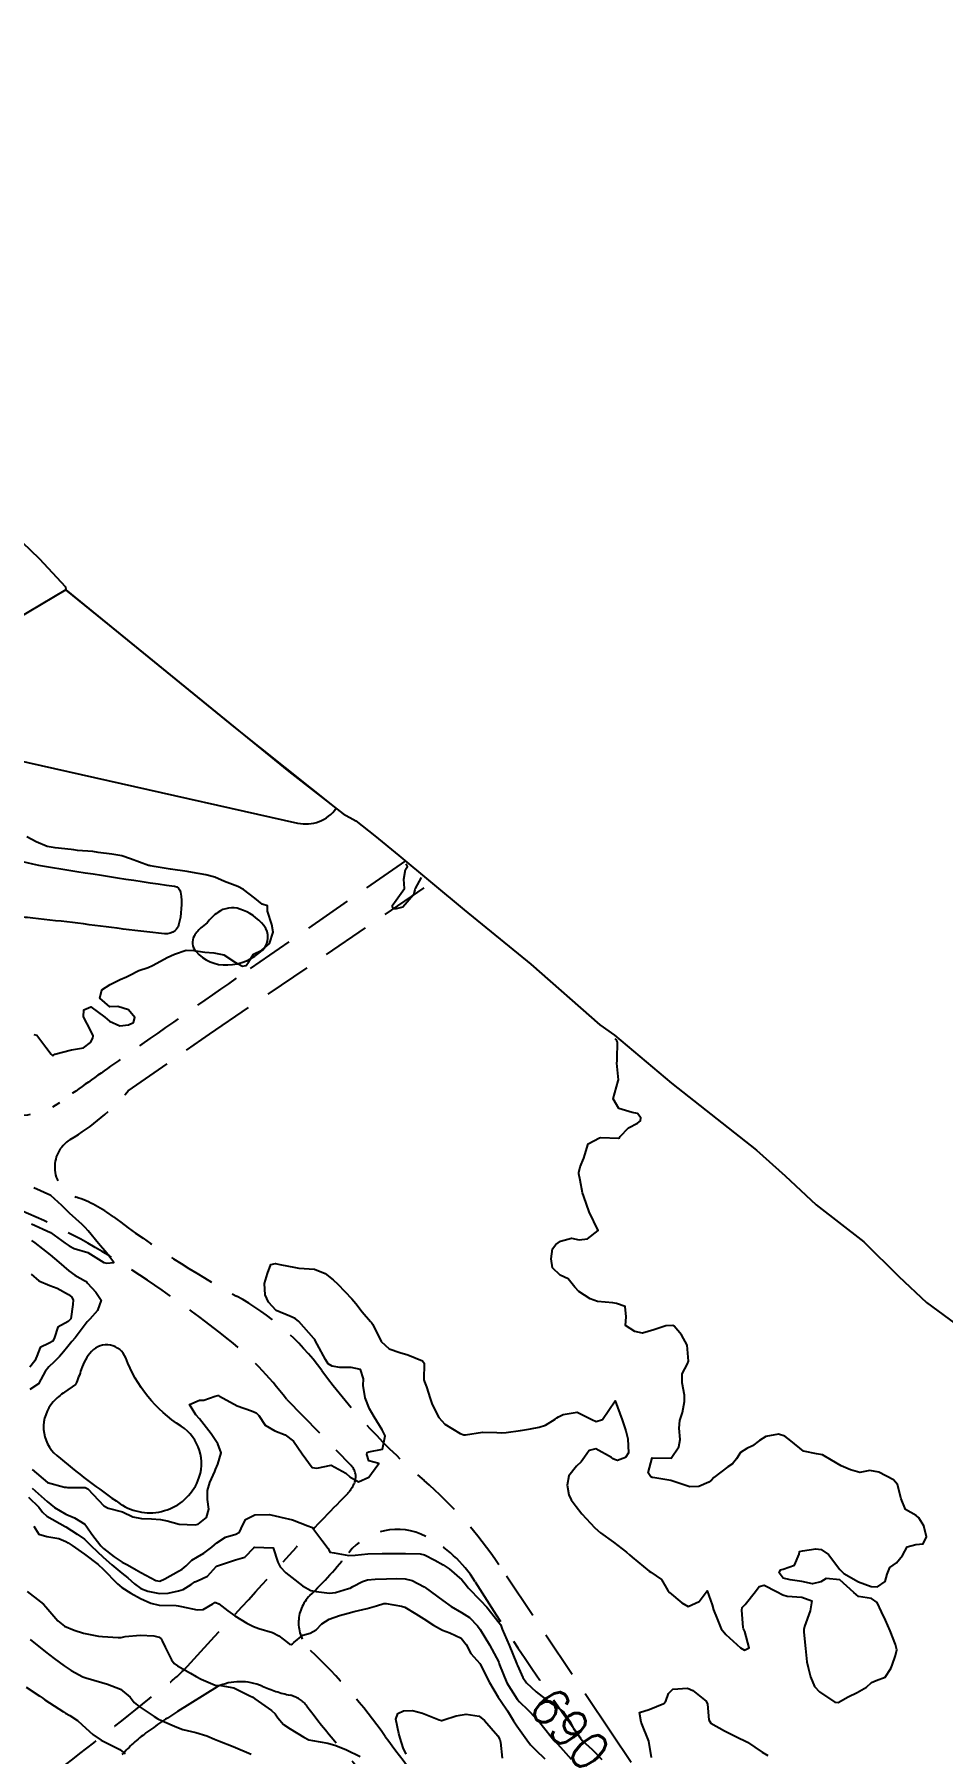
# Model space of a CAD drawing. Header units: metres. Extents: x 298520 to 308411, y 7433745 to 7450750.
# Drawn here: x 301513.3 to 301609.4, y 7442893 to 7443075.1 of the extents above; entities that cross this region are included whole.
import ezdxf
from ezdxf.enums import TextEntityAlignment as Align

# ---------------------------------------------------------------- set-up
doc = ezdxf.new("R2010")
doc.units = ezdxf.units.M
doc.header["$LTSCALE"] = 10
doc.linetypes.add('DASHED', pattern=[0.75, 0.5, -0.25])
for name, color, linetype in [('Area', 45, 'Continuous'), ('Cotas', 45, 'Continuous'), ('Curvas de Nivel 1m', 11, 'Continuous'), ('Curvas de Nivel 5m', 15, 'Continuous'), ('Hidrografia', 140, 'Continuous'), ('Vias Secundárias', 230, 'DASHED')]:
    doc.layers.add(name, color=color, linetype=linetype)
doc.styles.add('Style-STANDARD', font='STANDARD.shx')

msp = doc.modelspace()

# ---------------------------------------------------------------- linework, layer by layer
at = {"layer": 'Area'}
msp.add_polyline3d([(301510.23, 7443022.99, 694.4), (301513.78, 7443019.54, 688.49), (301516.58, 7443016.55, 688.45), (301516.62, 7443016.23, 688.57), (301540.24, 7442996.99, 691.59), (301545.99, 7442992.52, 688.56), (301547.31, 7442991.77, 688.68), (301549.32, 7442990.18, 688.78), (301551.87, 7442988.1, 688.84), (301558.78, 7442982.34, 696.18), (301565.86, 7442976.58, 688.91), (301573.14, 7442970.15, 689.05), (301574.7, 7442969.07, 689.24), (301580.73, 7442963.97, 689.41), (301589.73, 7442956.87, 689.58), (301592.77, 7442954.15, 689.74), (301596.05, 7442951.09, 689.63), (301601.09, 7442947.16, 689.79), (301604.81, 7442943.52, 690.23), (301607.72, 7442940.74, 689.7), (301614.28, 7442935.94, 689.86)], dxfattribs=at)
at = {"layer": 'Curvas de Nivel 1m', "flags": 128}
for points, elevation in [([(301513.23, 7442969.14), (301513.53, 7442969.07), (301514.5, 7442967.78), (301515.05, 7442967.05), (301515.21, 7442966.91), (301515.3, 7442966.96), (301515.45, 7442967.05), (301517.22, 7442967.51), (301518.49, 7442967.74), (301519.23, 7442968.3), (301519.47, 7442968.76), (301519.51, 7442969), (301519.24, 7442969.58), (301518.49, 7442971.01), (301518.52, 7442971.75), (301519.27, 7442972.05), (301520.76, 7442970.98), (301521.25, 7442970.55), (301522.34, 7442970.06), (301523.24, 7442970.15), (301523.78, 7442970.41), (301523.91, 7442970.94), (301523.26, 7442971.74), (301522.13, 7442972.11), (301521.27, 7442972.07), (301520.21, 7442972.99), (301520.42, 7442973.86), (301521.3, 7442974.43), (301522.36, 7442974.96), (301523.02, 7442975.24), (301523.31, 7442975.37), (301524.36, 7442975.9), (301525.32, 7442976.25), (301525.8, 7442976.45), (301526.64, 7442976.92), (301527.34, 7442977.28), (301528.11, 7442977.66), (301529.34, 7442978.07), (301530.17, 7442978.05), (301531.34, 7442977.86), (301532.29, 7442977.8), (301533.34, 7442977.57), (301534.48, 7442976.82), (301535.33, 7442976.38), (301535.7, 7442976.43), (301535.94, 7442976.8), (301536.5, 7442977.64), (301537.35, 7442978.08), (301538.19, 7442978.78), (301538.58, 7442979.99), (301538.43, 7442980.77), (301537.97, 7442982.2), (301537.96, 7442982.78), (301537.52, 7442982.91), (301537.4, 7442982.95), (301536.64, 7442983.56), (301535.42, 7442984.51), (301534.84, 7442984.82), (301533.43, 7442985.34), (301532.38, 7442985.79), (301531.43, 7442986.06), (301530.01, 7442986.31), (301529.45, 7442986.4), (301527.7, 7442986.65), (301527.45, 7442986.69), (301525.97, 7442986.92), (301525.53, 7442987.01), (301525.45, 7442987.02), (301525.35, 7442987.04), (301523.46, 7442987.76), (301522.56, 7442988.06), (301521.47, 7442988.23), (301520.04, 7442988.43), (301519.47, 7442988.51), (301517.84, 7442988.64), (301517.47, 7442988.68), (301517.17, 7442988.73), (301515.47, 7442988.92), (301514.64, 7442989.06), (301513.48, 7442989.56), (301512.49, 7442990.09)], 688), ([(301554.23, 7442985.78), (301553.6, 7442984.59), (301553.55, 7442984.46), (301553.42, 7442983.93), (301552.29, 7442982.61), (301551.58, 7442982.44), (301551.4, 7442982.45), (301551.19, 7442982.62), (301551.21, 7442982.82), (301551.41, 7442983.12), (301552.47, 7442984.6), (301552.4, 7442985.58), (301552.56, 7442986.6), (301552.79, 7442986.93), (301552.73, 7442987.08), (301552.65, 7442987.2)], 689), ([(301513.06, 7442923.07), (301514.67, 7442921.7), (301516.49, 7442921.2), (301516.66, 7442921.18), (301516.8, 7442921.16), (301518.66, 7442921.16), (301518.96, 7442921), (301520.64, 7442919.23), (301521.11, 7442918.98), (301522.63, 7442918.57), (301523.72, 7442918.04), (301524.62, 7442917.86), (301525.7, 7442917.84), (301526.62, 7442917.76), (301527.34, 7442917.62), (301528.62, 7442917.28), (301530.29, 7442917.19), (301530.62, 7442917.27), (301531.51, 7442917.97), (301531.74, 7442918.85), (301531.63, 7442919.87), (301531.62, 7442920.85), (301531.85, 7442921.67), (301532.39, 7442922.84), (301532.47, 7442923.06), (301532.69, 7442923.62), (301533.06, 7442924.83), (301532.72, 7442925.78), (301531.99, 7442926.85), (301530.75, 7442928.42), (301530.39, 7442928.86), (301529.7, 7442929.94), (301530.78, 7442930.41), (301531.23, 7442930.4), (301532.43, 7442930.84), (301532.71, 7442930.91), (301532.78, 7442930.91), (301532.83, 7442930.89), (301532.9, 7442930.84), (301534.77, 7442929.81), (301536.28, 7442929.27), (301536.76, 7442929.06), (301537.04, 7442928.79), (301537.73, 7442927.76), (301538.74, 7442927.15), (301539.83, 7442926.75), (301540.72, 7442926.07), (301541.64, 7442924.73), (301542.69, 7442923.29), (301543.18, 7442923.21), (301544.69, 7442923.52), (301546.27, 7442922.67), (301546.68, 7442922.29), (301547.59, 7442921.74), (301548.68, 7442922.26), (301548.97, 7442922.65), (301549.76, 7442923.7), (301548.7, 7442923.98), (301548.49, 7442924.65), (301548.5, 7442924.86), (301548.71, 7442924.94), (301550.13, 7442925.2), (301550.44, 7442926.62), (301550.1, 7442927.26), (301549.25, 7442928.63), (301548.77, 7442929.5), (301548.29, 7442930.65), (301548.1, 7442931.96), (301548.12, 7442932.65), (301547.8, 7442933.64), (301546.81, 7442933.85), (301545.64, 7442933.85), (301544.82, 7442933.99), (301544.39, 7442934.27), (301544.12, 7442934.7), (301543.24, 7442936.33), (301543.02, 7442936.72), (301542.96, 7442936.82), (301542.86, 7442936.93), (301541.27, 7442938.74), (301540.88, 7442939.07), (301540.34, 7442939.29), (301538.89, 7442939.91), (301538.08, 7442940.77), (301537.72, 7442941.58), (301537.66, 7442942.78), (301537.98, 7442943.83), (301538.33, 7442944.77), (301538.82, 7442944.89), (301538.94, 7442944.84), (301539.27, 7442944.76), (301540.94, 7442944.45), (301541.27, 7442944.4), (301542.94, 7442944.28), (301544.06, 7442943.83), (301544.93, 7442943.16), (301545.42, 7442942.69), (301546.9, 7442941.14), (301547.3, 7442940.66), (301547.98, 7442939.75), (301548.87, 7442938.74), (301548.96, 7442938.64), (301549.1, 7442938.41), (301549.99, 7442936.63), (301550.84, 7442935.85), (301551.99, 7442935.45), (301552.83, 7442935.21), (301554.38, 7442934.58), (301554.56, 7442934.32), (301554.51, 7442932.57), (301554.58, 7442932.35), (301554.8, 7442931.83), (301555.18, 7442930.57), (301555.41, 7442929.93), (301556.12, 7442928.56), (301556.75, 7442927.86), (301558.38, 7442926.89), (301558.74, 7442926.74), (301558.94, 7442926.73), (301560.74, 7442927.02), (301562.25, 7442926.98), (301562.74, 7442926.93), (301563.23, 7442926.97), (301564.74, 7442927.2), (301565.82, 7442927.36), (301566.74, 7442927.54), (301567.4, 7442927.77), (301568.41, 7442928.41), (301568.61, 7442928.55), (301568.76, 7442928.65), (301569.26, 7442928.9), (301570.76, 7442929.13), (301572.32, 7442928.36), (301572.75, 7442928.14), (301573.43, 7442928.35), (301574.77, 7442930.33), (301575.51, 7442928.32), (301575.89, 7442927.17), (301576.13, 7442926.32), (301576.2, 7442924.82), (301575.88, 7442924.32), (301575.01, 7442924.02), (301574.7, 7442924.12), (301574.56, 7442924.19), (301574.37, 7442924.33), (301572.72, 7442925.25), (301572.02, 7442925.06), (301571.51, 7442924.37), (301571.18, 7442923.89), (301570.69, 7442923.4), (301569.87, 7442922.39), (301569.68, 7442921.4), (301569.86, 7442920.39), (301570.12, 7442919.86), (301570.64, 7442919.15), (301571.25, 7442918.37), (301572.62, 7442916.87), (301573.22, 7442916.35), (301574.6, 7442915.36), (301575.96, 7442914.32), (301576.3, 7442914.03), (301576.58, 7442913.78), (301578.38, 7442912.29), (301578.56, 7442912.18), (301579.68, 7442911.4), (301580.36, 7442910.26), (301580.54, 7442910.04), (301581.83, 7442908.94), (301582.52, 7442908.55), (301583.66, 7442909.09), (301584.53, 7442910.22), (301585.04, 7442908.74), (301585.2, 7442908.21), (301585.56, 7442907.26), (301585.99, 7442906.2), (301586.48, 7442905.6), (301588.04, 7442904.17), (301588.46, 7442903.94), (301588.97, 7442904.16), (301588.49, 7442905.91), (301588.37, 7442906.17), (301588.34, 7442906.32), (301588.2, 7442908.17), (301588.23, 7442908.46), (301588.52, 7442908.78), (301589.63, 7442910.15), (301590.01, 7442910.68), (301590.54, 7442910.8), (301591.84, 7442910.13), (301592.53, 7442909.79), (301593, 7442909.64), (301594.53, 7442909.53), (301595.58, 7442909.14), (301595.42, 7442908.09), (301594.83, 7442906.43), (301594.74, 7442906.1), (301594.74, 7442905.85), (301594.92, 7442904.09), (301595.06, 7442902.7), (301595.19, 7442902.09), (301595.45, 7442901.1), (301595.88, 7442900.08), (301596.41, 7442899.53), (301598.03, 7442898.42), (301598.4, 7442898.39), (301599.45, 7442899), (301600.41, 7442899.45), (301601.38, 7442900.02), (301601.91, 7442900.52), (301602.42, 7442900.7), (301603.35, 7442901.07), (301603.95, 7442901.98), (301604.09, 7442902.34), (301604.46, 7442903.36), (301604.59, 7442903.98), (301604.47, 7442904.53), (301603.89, 7442905.99), (301603.39, 7442907.1), (301602.97, 7442908), (301602.52, 7442908.96), (301601.92, 7442909.4), (301600.53, 7442909.62), (301600.04, 7442910.03), (301598.55, 7442911.39), (301597.11, 7442911.51), (301596.55, 7442911.17), (301595.66, 7442910.97), (301594.55, 7442911.2), (301593.3, 7442911.37), (301592.55, 7442911.57), (301592.15, 7442912.12), (301592.27, 7442912.42), (301592.57, 7442912.5), (301593.75, 7442912.93), (301594.24, 7442914.1), (301594.3, 7442914.39), (301594.59, 7442914.44), (301596.01, 7442914.66), (301596.59, 7442914.6), (301597.37, 7442914.06), (301598.57, 7442912.48), (301598.99, 7442912.05), (301600.55, 7442911.17), (301601.88, 7442910.68), (301602.54, 7442910.65), (301603.35, 7442911.19), (301603.58, 7442911.99), (301603.87, 7442912.69), (301604.57, 7442913.19), (301605.19, 7442913.97), (301605.7, 7442914.86), (301606.6, 7442915.13), (301607.37, 7442915.18), (301607.75, 7442915.94), (301607.46, 7442917.11), (301606.93, 7442917.95), (301606.64, 7442918.2), (301605.51, 7442918.83), (301605.07, 7442919.97), (301604.68, 7442921.48), (301604.25, 7442921.98), (301602.69, 7442922.79), (301601.75, 7442922.96), (301600.69, 7442922.73), (301599.68, 7442923.02), (301598.7, 7442923.46), (301597.67, 7442924.06), (301596.71, 7442924.6), (301596.09, 7442924.71), (301594.72, 7442925.02), (301593.38, 7442926.11), (301592.74, 7442926.59), (301592.07, 7442926.79), (301590.74, 7442926.55), (301590.06, 7442926.15), (301589.31, 7442925.58), (301588.72, 7442925.27), (301588.04, 7442924.85), (301587.62, 7442924.18), (301587.21, 7442923.67), (301586.69, 7442923.34), (301585.21, 7442922.21), (301584.96, 7442921.94), (301584.68, 7442921.71), (301583.63, 7442921.27), (301582.67, 7442921.22), (301581.2, 7442921.73), (301580.68, 7442921.91), (301578.75, 7442922.22), (301578.68, 7442922.23), (301578.56, 7442922.29), (301578.27, 7442922.71), (301578.7, 7442924.29), (301580.7, 7442924.26), (301581.51, 7442925.46), (301581.67, 7442926.25), (301581.54, 7442927.45), (301581.61, 7442928.25), (301581.9, 7442929.11), (301582.11, 7442930.25), (301582.1, 7442930.93), (301581.88, 7442932.25), (301581.85, 7442933.21), (301582.42, 7442934.24), (301582.55, 7442934.52), (301582.39, 7442936.24), (301581.79, 7442937.32), (301581.01, 7442938.26), (301580.87, 7442938.33), (301580.13, 7442938.27), (301578.87, 7442937.84), (301577.66, 7442937.51), (301576.87, 7442937.67), (301575.88, 7442938.32), (301575.95, 7442939.25), (301575.85, 7442940.32), (301574.9, 7442940.66), (301574.52, 7442940.72), (301572.9, 7442940.87), (301572.13, 7442941.14), (301570.92, 7442941.92), (301570.52, 7442942.39), (301569.79, 7442943.26), (301568.94, 7442943.66), (301568.14, 7442944.42), (301568, 7442945.38), (301568.15, 7442946.42), (301568.49, 7442946.91), (301568.98, 7442947.23), (301570.14, 7442947.55), (301570.98, 7442947.4), (301571.85, 7442947.51), (301572.99, 7442948.36), (301572.01, 7442950.37), (301571.44, 7442951.97), (301571.33, 7442952.38), (301571.06, 7442953.71), (301570.93, 7442954.38), (301570.92, 7442954.53), (301571.07, 7442955.13), (301571.44, 7442956.03), (301571.56, 7442956.38), (301571.92, 7442957.55), (301573.11, 7442958.2), (301573.26, 7442958.21), (301575.11, 7442958.17), (301575.24, 7442958.2), (301575.32, 7442958.33), (301576.19, 7442959.26), (301577.13, 7442959.75), (301577.44, 7442960), (301577.5, 7442960.31), (301577.14, 7442960.77), (301576.59, 7442960.86), (301575.15, 7442961.31), (301574.57, 7442962.34), (301575.08, 7442964.23), (301575.11, 7442964.33), (301574.96, 7442966.09), (301574.97, 7442966.33), (301574.97, 7442966.57), (301575.02, 7442968.33), (301574.96, 7442968.47), (301574.87, 7442968.58), (301574.76, 7442968.69)], 689), ([(301512.99, 7442949.07), (301514.98, 7442948.15), (301516.55, 7442947.03), (301516.97, 7442946.74), (301517.51, 7442946.48), (301518.96, 7442946.04), (301520.65, 7442944.98), (301520.94, 7442944.9), (301521.69, 7442944.97), (301520.96, 7442945.98), (301520.06, 7442946.99), (301518.99, 7442948.34), (301518.67, 7442948.69), (301518.36, 7442949.01), (301517.01, 7442950.21), (301516.18, 7442951.04), (301515.03, 7442952.07), (301513.23, 7442952.88)], 688), ([(301512.98, 7442947.31), (301513.33, 7442947.07), (301514.95, 7442945.81), (301515.86, 7442945.04), (301516.93, 7442944.09), (301517.56, 7442943.66), (301518.68, 7442943), (301518.82, 7442942.9), (301518.92, 7442942.79), (301519.78, 7442941.86), (301520.34, 7442940.99), (301519.98, 7442939.9), (301519.16, 7442939), (301519.02, 7442938.85), (301518.87, 7442938.69), (301517.6, 7442937.02), (301517.26, 7442936.61), (301516.84, 7442936.1), (301516.36, 7442935.51), (301515.94, 7442935.04), (301515.39, 7442934.47), (301514.81, 7442933.95), (301514.41, 7442933.45), (301514.22, 7442933.06), (301513.72, 7442932.14), (301512.79, 7442931.54)], 689), ([(301512.65, 7442920.12), (301513.77, 7442919.06), (301514.13, 7442918.56), (301514.62, 7442918.12), (301516.53, 7442917.03), (301516.61, 7442916.98), (301517.82, 7442916.23), (301518.6, 7442915.67), (301519.31, 7442914.99), (301520.58, 7442913.79), (301521.49, 7442912.97), (301522.55, 7442912.07), (301523.18, 7442911.59), (301523.88, 7442910.94), (301524.54, 7442910.46), (301525.29, 7442910.17), (301526.53, 7442909.93), (301527.46, 7442909.97), (301528.53, 7442910.2), (301529.05, 7442910.36), (301529.87, 7442910.87), (301530.26, 7442911.15), (301530.55, 7442911.27), (301531.63, 7442911.77), (301532.56, 7442912.84), (301534.57, 7442913.49), (301535.58, 7442913.79), (301536.54, 7442914.79), (301536.56, 7442914.82), (301536.58, 7442914.84), (301538.58, 7442914.76), (301539.05, 7442913.24), (301539.31, 7442912.76), (301539.92, 7442912.11), (301540.55, 7442911.61), (301541.67, 7442910.73), (301542.54, 7442910.24), (301543.11, 7442910.13), (301544.53, 7442909.98), (301545.18, 7442910.04), (301546.54, 7442910.46), (301546.7, 7442910.51), (301547, 7442910.67), (301548.02, 7442911.19), (301548.55, 7442911.36), (301549.35, 7442911.44), (301550.55, 7442911.5), (301551.63, 7442911.53), (301552.55, 7442911.5), (301553.28, 7442911.31), (301554.54, 7442910.64), (301554.66, 7442910.57), (301556.52, 7442909.2), (301557.41, 7442908.54), (301558.51, 7442907.91), (301559.36, 7442907.38), (301560.2, 7442906.5), (301560.49, 7442906.1), (301561.47, 7442904.49), (301562.44, 7442902.64), (301562.51, 7442902.48), (301562.54, 7442902.38), (301563.32, 7442900.47), (301564.4, 7442898.74), (301564.65, 7442898.46), (301565.54, 7442897.6), (301566.38, 7442896.72), (301566.64, 7442896.43), (301568.01, 7442894.75), (301568.29, 7442894.41), (301568.34, 7442894.35), (301569.27, 7442893.33), (301570.13, 7442892.38)], 691), ([(301513.21, 7442917.07), (301513.76, 7442916.22), (301514.6, 7442915.98), (301515.88, 7442915.76), (301516.6, 7442915.42), (301516.85, 7442915.28), (301517.29, 7442915.02), (301518.58, 7442914.08), (301520.02, 7442912.99), (301520.56, 7442912.52), (301522.08, 7442910.96), (301522.54, 7442910.58), (301523.49, 7442909.98), (301524.52, 7442909.41), (301525.6, 7442908.92), (301526.51, 7442908.69), (301528.28, 7442908.65), (301528.51, 7442908.63), (301528.85, 7442908.54), (301530.51, 7442908.2), (301531.14, 7442908.22), (301532.18, 7442908.84), (301532.4, 7442908.96), (301532.51, 7442908.96), (301532.83, 7442908.84), (301533.78, 7442908.09), (301534.5, 7442907.57), (301535.78, 7442906.8), (301536.49, 7442906.42), (301537.06, 7442906.21), (301538.48, 7442905.79), (301539.18, 7442905.46), (301540.09, 7442904.75), (301540.3, 7442904.58), (301540.46, 7442904.52), (301540.61, 7442904.59), (301540.75, 7442904.74), (301541.7, 7442905.51), (301542.48, 7442905.74), (301543.13, 7442906.07), (301543.73, 7442906.7), (301544.5, 7442907.2), (301545.59, 7442907.59), (301546.5, 7442907.86), (301547.15, 7442908.02), (301548.51, 7442908.35), (301549.5, 7442908.64), (301550.27, 7442908.87), (301550.52, 7442908.88), (301552.16, 7442908.6), (301552.51, 7442908.48), (301553.68, 7442907.76), (301554.5, 7442907.23), (301555.54, 7442906.56), (301556.49, 7442906.04), (301557.26, 7442905.76), (301558.47, 7442905.2), (301559.01, 7442904.52), (301559.5, 7442903.56), (301560.44, 7442902.53), (301560.46, 7442902.5), (301560.48, 7442902.46), (301561.48, 7442900.49), (301562.4, 7442898.96), (301562.72, 7442898.48), (301563.36, 7442897.49), (301564, 7442896.46), (301564.37, 7442895.93), (301565.43, 7442894.44), (301565.81, 7442893.91), (301566.33, 7442893.37), (301567.31, 7442892.42)], 692), ([(301512.53, 7442910.14), (301513.93, 7442909.06), (301514.24, 7442908.79), (301514.51, 7442908.52), (301515.78, 7442907.04), (301516.49, 7442906.46), (301517.5, 7442906.03), (301518.48, 7442905.73), (301520.06, 7442905.4), (301520.48, 7442905.37), (301522.17, 7442905.27), (301522.48, 7442905.28), (301522.89, 7442905.36), (301524.48, 7442905.51), (301525.93, 7442905.46), (301526.48, 7442905.3), (301526.69, 7442905.12), (301526.82, 7442904.9), (301527.13, 7442904.23), (301527.8, 7442902.89), (301528.08, 7442902.53), (301528.44, 7442902.28), (301529.82, 7442901.48), (301530.43, 7442901.13), (301530.94, 7442900.85), (301532.41, 7442900.21), (301533.04, 7442900.2), (301534.41, 7442899.92), (301536.09, 7442899.1), (301536.4, 7442898.94), (301536.64, 7442898.79), (301538.38, 7442897.53), (301538.78, 7442897.17), (301539.05, 7442896.76), (301539.66, 7442896.04), (301540.36, 7442895.58), (301541.82, 7442894.73), (301542.35, 7442894.42), (301542.72, 7442894.35), (301544.34, 7442894.09), (301545.19, 7442893.83), (301546.33, 7442893.38), (301547.76, 7442892.66)], 693), ([(301512.84, 7442905.07), (301514.45, 7442903.75), (301515.39, 7442903.04), (301516.44, 7442902.26), (301517.17, 7442901.76), (301518.42, 7442901.1), (301518.73, 7442901), (301520.42, 7442900.52), (301521.04, 7442900.34), (301522.41, 7442899.81), (301523.42, 7442898.94), (301523.84, 7442898.39), (301524.38, 7442897.96), (301525.97, 7442896.91), (301526.37, 7442896.66), (301526.81, 7442896.46), (301528.36, 7442895.77), (301529.01, 7442895.53), (301530.36, 7442895.2), (301531.54, 7442894.85), (301532.35, 7442894.5), (301532.89, 7442894.28), (301534.34, 7442893.72), (301536.22, 7442892.9)], 694), ([(301552.63, 7442892.9), (301552.34, 7442893.57), (301552, 7442894.6), (301551.87, 7442895.1), (301551.56, 7442896.61), (301551.76, 7442897.22), (301552.38, 7442897.49), (301553.32, 7442897.52), (301554.38, 7442897.27), (301556.15, 7442896.55), (301556.37, 7442896.48), (301556.43, 7442896.49), (301556.62, 7442896.55), (301557.95, 7442896.96), (301558.38, 7442897.06), (301558.99, 7442897.14), (301560.38, 7442896.94), (301560.93, 7442896.49), (301562.35, 7442894.85), (301562.56, 7442894.48), (301562.62, 7442894.2), (301562.8, 7442892.48)], 693)]:
    msp.add_lwpolyline(points, dxfattribs=dict(at, elevation=elevation))
at = {"layer": 'Curvas de Nivel 5m', "flags": 128}
for points, elevation in [([(301512.93, 7442943.74), (301513.77, 7442943.06), (301514.92, 7442942.54), (301515.7, 7442942.26), (301516.91, 7442941.6), (301517.23, 7442941.35), (301517.39, 7442941.02), (301517.37, 7442940.55), (301517.14, 7442939.03), (301516.87, 7442938.73), (301515.75, 7442938.15), (301515.4, 7442937.04), (301515.24, 7442936.65), (301514.84, 7442936.43), (301513.91, 7442935.98), (301513.53, 7442935.06), (301513.32, 7442934.56), (301512.81, 7442933.91)], 690), ([(301513.06, 7442921.07), (301514.64, 7442919.67), (301515.41, 7442919.04), (301516.63, 7442918.33), (301517.54, 7442917.94), (301518.62, 7442917.26), (301518.85, 7442917), (301519.38, 7442916.21), (301520.31, 7442914.98), (301520.59, 7442914.7), (301521.74, 7442913.8), (301522.57, 7442913.26), (301523.16, 7442912.95), (301524.07, 7442912.45), (301524.56, 7442912.15), (301526.15, 7442911.31), (301526.55, 7442911.24), (301527.11, 7442911.47), (301528.56, 7442912.29), (301528.93, 7442912.51), (301529.37, 7442912.87), (301529.97, 7442913.46), (301530.57, 7442913.8), (301531.23, 7442914.2), (301532.06, 7442914.85), (301532.34, 7442915.09), (301532.59, 7442915.31), (301533.53, 7442915.89), (301534.6, 7442916.22), (301534.99, 7442916.43), (301535.17, 7442916.8), (301535.65, 7442917.77), (301536.63, 7442918.26), (301538.14, 7442918.28), (301538.63, 7442918.18), (301539.38, 7442918), (301540.62, 7442917.72), (301542.24, 7442917.1), (301542.62, 7442916.95), (301542.75, 7442916.85), (301542.87, 7442916.72), (301543.73, 7442915.57), (301544.38, 7442914.69), (301544.45, 7442914.56), (301544.58, 7442914.32), (301545.03, 7442914.24), (301546.58, 7442913.97), (301547.25, 7442913.99), (301548.58, 7442914.12), (301550.1, 7442914.15), (301550.58, 7442914.15), (301551.04, 7442914.15), (301552.58, 7442914.16), (301554.14, 7442914.13), (301554.58, 7442914.03), (301555.68, 7442913.45), (301556.57, 7442912.96), (301557.21, 7442912.54), (301558.55, 7442911.39), (301558.93, 7442910.91), (301559.22, 7442910.52), (301560.52, 7442909.2), (301561.17, 7442908.49), (301562.5, 7442906.83), (301562.65, 7442906.64), (301562.71, 7442906.48), (301562.81, 7442906.16), (301563.55, 7442904.47), (301564.34, 7442902.56), (301564.38, 7442902.46), (301564.44, 7442902.29), (301564.99, 7442901.02), (301565.38, 7442900.45), (301566.41, 7442899.5), (301567.83, 7442898.42), (301568.39, 7442898.05), (301569.35, 7442897.36), (301569.99, 7442896.39), (301570.36, 7442895.63), (301571.28, 7442894.37), (301572.33, 7442893.39), (301573.35, 7442892.35)], 690), ([(301512.41, 7442900.02), (301513.87, 7442899.06), (301514.17, 7442898.83), (301514.39, 7442898.68), (301515.39, 7442898.03), (301516.38, 7442897.38), (301516.59, 7442897.24), (301517.02, 7442897.02), (301517.85, 7442896.49), (301518.36, 7442896.01), (301519.46, 7442894.99), (301520.34, 7442894.4), (301521.48, 7442893.83), (301522.33, 7442893.39), (301522.88, 7442892.95)], 695), ([(301578.61, 7442892.57), (301578.34, 7442894.29), (301577.53, 7442896.3), (301577.34, 7442897.34), (301578.39, 7442897.66), (301579.93, 7442898.27), (301580.14, 7442898.52), (301580.41, 7442899.32), (301580.89, 7442899.78), (301582.42, 7442899.91), (301583, 7442899.65), (301584.4, 7442898.54), (301584.54, 7442898.22), (301584.7, 7442896.54), (301584.91, 7442896.21), (301586.36, 7442895.37), (301587.96, 7442894.56), (301588.35, 7442894.38), (301588.8, 7442894.17), (301590.33, 7442893.13), (301590.95, 7442892.76)], 690)]:
    msp.add_lwpolyline(points, dxfattribs=dict(at, elevation=elevation))
at = {"layer": 'Hidrografia', "elevation": 688.57}
msp.add_lwpolyline([(301516.62, 7443016.23), (301500.9, 7443006.91, 0.278357), (301499.34, 7443004, -0.01916), (301499.35, 7443003.02, 0.314206), (301500.96, 7443000.57), (301541.15, 7442991.53, 0.304277), (301545.24, 7442993.11), (301534.43, 7443001.72), (301521.28, 7443012.44)], format="xyb", close=True, dxfattribs=at)
at = {"layer": 'Hidrografia'}
for points in [[(301481.44, 7442990.58), (301483.22, 7442991.74, 0.040592), (301486.61, 7442994.37, 0.118042), (301489.03, 7442997.94, -0.017226), (301491.31, 7443003.41, -0.813106), (301492.01, 7443003.25, 0.157738), (301492.75, 7443000.83, -0.122881), (301493.37, 7442999.18, 0.248755), (301496.27, 7442995, -0.010518), (301504.77, 7442990.37, 0.089243), (301514.35, 7442986.97, 0.005145), (301528.13, 7442984.84, -0.331346), (301528.76, 7442984.21, -0.104016), (301528.55, 7442980.71, -0.152268), (301528.19, 7442980.15, -0.203414), (301527.06, 7442979.8, -0.006936), (301522.06, 7442980.39, 0.006261), (301512.54, 7442981.52, 0.083946), (301510.68, 7442981.4, -0.144106), (301498.76, 7442982.08, 0.162278), (301493.69, 7442982.19, -0.172245), (301485.3, 7442982.53, -0.229595), (301480.73, 7442987.56, -0.265752)], [(301531.59, 7442980.98), (301531.04, 7442980.54, 0.091495), (301530.2, 7442979.56, 0.321639), (301530.36, 7442977.95, 0.228636), (301533.75, 7442976.5, 0.183138), (301537.43, 7442978.08, 0.390589), (301537.57, 7442980.68, 0.140781), (301535.05, 7442982.42, 0.240086), (301532.71, 7442982.07, 0.077783)], [(301517.64, 7442932.07), (301516.49, 7442931.27, 0.055568), (301515.29, 7442930.22, 0.425824), (301515.65, 7442924.55, 0.025793), (301522.36, 7442919.44, 0.47387), (301530.6, 7442921.87, 0.364252), (301528.82, 7442927.65, -0.159351), (301522.95, 7442934.88, 0.558588), (301519.33, 7442935.57, 0.109191), (301518.25, 7442933.67, -0.029808)]]:
    msp.add_lwpolyline(points, format="xyb", close=True, dxfattribs=at)
at = {"layer": 'Vias Secundárias'}
for points in [[(301465.55, 7442973.32, 0), (301478.59, 7442967.28, -0.011668)], [(301552.56, 7442987.52), (301534.66, 7442975.09, 0.002269), (301521.36, 7442965.77, 0.000923), (301515.98, 7442961.95, -0.295437), (301508.05, 7442961.59, 0.132398), (301505.37, 7442962.32, -0.13364), (301496.24, 7442964.83, 0.04452), (301450.15, 7442986.83, -0.014779), (301425.61, 7442996.8, -0.086826), (301395.83, 7443016.68, -0.072934), (301382.64, 7443033.56, 0.040357), (301373.64, 7443046.76)], [(301689.08, 7442837.29), (301661.56, 7442821.32), (301649.12, 7442814.1, -0.003234), (301638.76, 7442808.18, -0.035514), (301634.45, 7442806.15, -0.362366), (301630, 7442807.65, 0.002633), (301623.02, 7442818.87), (301615.63, 7442831.76), (301601.81, 7442854.04, -0.045573), (301598.93, 7442859.78, 0.157331), (301595.81, 7442863.6, -0.155245), (301591.74, 7442868.54), (301589.05, 7442873.38), (301574.37, 7442895.13), (301562.45, 7442912.98, 0.068267), (301554.56, 7442921.88, -0.056578), (301543.72, 7442933.55, 0.109618), (301534.68, 7442941.43, -0.036826), (301521.65, 7442949.83, 0.079897), (301517.72, 7442951.91, -0.640058), (301517.08, 7442958, 0.082006), (301523.23, 7442963.18), (301531.83, 7442969.16), (301555.33, 7442985.22)], [(301508.58, 7442951.75, -0.051766), (301521.23, 7442945.69, -0.030609), (301533.71, 7442936.94, -0.063817), (301539.96, 7442930.51), (301546.82, 7442923.49, -0.308451), (301547.16, 7442921.59, -0.090471), (301546.3, 7442920.35, 0.010557), (301541.02, 7442914.82, -0.000363), (301529.48, 7442902.23, -0.038317), (301527.68, 7442900.55, -0.002966), (301515.88, 7442891.23, -0.056371)], [(301572.44, 7442892.86, -0.020502), (301559.95, 7442911.18, 0.135617), (301554.74, 7442915.98, 0.355736), (301546.56, 7442914.24, -0.028798), (301542.46, 7442909.71, 0.42532), (301542.52, 7442903.88, -0.049073), (301550.44, 7442894.8, 0.028064), (301556.74, 7442886.94, 0.015263)], [(301548.7, 7442890.2, -0.025879), (301542.13, 7442898.01, 0.178347), (301540.36, 7442899.15, -0.048124), (301537.4, 7442900.11, 0.21241), (301532.65, 7442900.06), (301528.43, 7442897.42, 0.01934), (301525.1, 7442895.16, 0.049547), (301522.56, 7442892.86, -0.061623)]]:
    msp.add_lwpolyline(points, format="xyb", dxfattribs=at)

# ---------------------------------------------------------------- texts
at = {"layer": 'Cotas', "style": 'Style-STANDARD'}
msp.add_text('690', height=4, rotation=311.2336, dxfattribs=at).set_placement((301569.97, 7442895.6, 690), align=Align.MIDDLE_CENTER)

doc.saveas('drawing.dxf')
